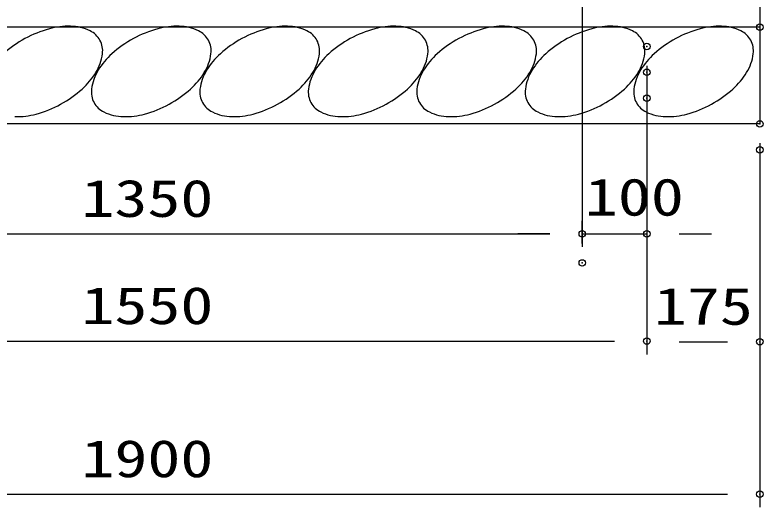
# Model space of a CAD drawing. Units: millimetres, scale not verified. Extents: x -5940 to 5940, y -4200 to 4200.
# Drawn here: x 702 to 1861, y -1767 to -1005 of the extents above; entities that cross this region are included whole.
import ezdxf
from ezdxf.enums import TextEntityAlignment as Align

# ---------------------------------------------------------------- set-up
doc = ezdxf.new("R2010")
doc.units = ezdxf.units.MM
doc.header["$LTSCALE"] = 20
doc.header["$PDMODE"] = 32
doc.header["$PDSIZE"] = 10
for name, color, linetype, lineweight in [('0-0_1', 7, 'Continuous', 25), ('0-2_0', 7, 'Continuous', 25), ('0-6_EXTCNT-L', 4, 'Continuous', 25)]:
    doc.layers.add(name, color=color, linetype=linetype, lineweight=lineweight)
doc.layers.add('0-3_DEFPOINTS', color=7, linetype='Continuous')
doc.styles.add('ＭＳ ゴシック', font='')
doc.styles.get('ＭＳ ゴシック').set_extended_font_data('MS Gothic')

msp = doc.modelspace()

# ---------------------------------------------------------------- linework, layer by layer
at = {"layer": '0-0_1'}
for p, q in [((1856, -973.91), (1856, -1173.91)), ((1856, -1023.91), (-44, -1023.91)), ((1856, -1173.91), (-44, -1173.91))]:
    msp.add_line(p, q, dxfattribs=at)
at = {"layer": '0-2_0', "color": 1}
for p, q in [((1581, -578.91), (1581, -1364.1)), ((1681, -1083.91), (1681, -1530.1)), ((1681, -1123.91), (1681, -1364.1)), ((1681, -1163.91), (1681, -1531.1)), ((1856, -1203.91), (1856, -1767.1)), ((1856, -1243.91), (1856, -1531.1)), ((1581, -1359.1), (1581, -1324.1))]:
    msp.add_line(p, q, dxfattribs=at)
at = {"layer": '0-2_0', "color": 2}
for p, q in [((281, -1344.1), (1531, -1344.1)), ((1531, -1344.1), (1481, -1344.1)), ((1581, -1344.1), (1681, -1344.1)), ((1731, -1344.1), (1781, -1344.1)), ((181, -1510.1), (1631, -1510.1)), ((1731, -1511.1), (1806, -1511.1)), ((6, -1747.1), (1806, -1747.1))]:
    msp.add_line(p, q, dxfattribs=at)
at = {"layer": '0-3_DEFPOINTS'}
for p in [(1856, -1023.91), (1681, -1053.91), (1681, -1093.91), (1681, -1133.91), (1856, -1173.91), (1856, -1173.91), (1856, -1213.91), (1581, -1344.1), (1681, -1344.1), (1581, -1389.1), (1681, -1510.1), (1856, -1511.1), (1856, -1747.1)]:
    msp.add_point(p, dxfattribs=at)
at = {"layer": '0-6_EXTCNT-L'}
for centre, radius, start, end in [((801.58, -1195.83), 175.38, 105.20457, 118.56194), ((785.93, -1138.22), 115.68, 88.7385, 105.20457), ((786.85, -1096.04), 73.49, 64.41276, 88.7385), ((803.72, -1060.82), 34.44, 28.56194, 64.41276), ((969.58, -1195.83), 175.38, 105.20457, 118.56194), ((953.93, -1138.22), 115.68, 88.7385, 105.20457), ((954.85, -1096.04), 73.49, 64.41276, 88.7385), ((971.72, -1060.82), 34.44, 28.56194, 64.41276), ((1137.58, -1195.83), 175.38, 105.20457, 118.56194), ((1121.93, -1138.22), 115.68, 88.7385, 105.20457), ((1122.85, -1096.04), 73.49, 64.41276, 88.7385), ((1139.72, -1060.82), 34.44, 28.56194, 64.41276), ((1305.58, -1195.83), 175.38, 105.20457, 118.56194), ((1289.93, -1138.22), 115.68, 88.7385, 105.20457), ((1290.85, -1096.04), 73.49, 64.41276, 88.7385), ((1307.72, -1060.82), 34.44, 28.56194, 64.41276), ((1473.58, -1195.83), 175.38, 105.20457, 118.56194), ((1457.93, -1138.22), 115.68, 88.7385, 105.20457), ((1458.85, -1096.04), 73.49, 64.41276, 88.7385), ((1475.72, -1060.82), 34.44, 28.56194, 64.41276), ((1641.58, -1195.83), 175.38, 105.20457, 118.56194), ((1625.93, -1138.22), 115.68, 88.7385, 105.20457), ((1626.85, -1096.04), 73.49, 64.41276, 88.7385), ((1643.72, -1060.82), 34.44, 28.56194, 64.41276), ((1809.58, -1195.83), 175.38, 105.20457, 118.56194), ((1793.93, -1138.22), 115.68, 88.7385, 105.20457), ((1794.85, -1096.04), 73.49, 64.41276, 88.7385), ((1811.72, -1060.82), 34.44, 28.56194, 64.41276), ((801.58, -1195.83), 175.38, 118.56194, 131.91931), ((969.58, -1195.83), 175.38, 118.56194, 131.91931), ((1137.58, -1195.83), 175.38, 118.56194, 131.91931), ((1305.58, -1195.83), 175.38, 118.56194, 131.91931), ((1473.58, -1195.83), 175.38, 118.56194, 131.91931), ((1641.58, -1195.83), 175.38, 118.56194, 131.91931), ((1809.58, -1195.83), 175.38, 118.56194, 131.91931), ((803.72, -1060.82), 34.44, 352.71112, 28.56194), ((971.72, -1060.82), 34.44, 352.71112, 28.56194), ((1139.72, -1060.82), 34.44, 352.71112, 28.56194), ((1307.72, -1060.82), 34.44, 352.71112, 28.56194), ((1475.72, -1060.82), 34.44, 352.71112, 28.56194), ((1643.72, -1060.82), 34.44, 352.71112, 28.56194), ((1811.72, -1060.82), 34.44, 352.71112, 28.56194), ((764.98, -1055.87), 73.49, 328.38539, 352.71112), ((929.7, -1151.41), 115.68, 131.91931, 148.38539), ((932.98, -1055.87), 73.49, 328.38539, 352.71112), ((1097.7, -1151.41), 115.68, 131.91931, 148.38539), ((1100.98, -1055.87), 73.49, 328.38539, 352.71112), ((1265.7, -1151.41), 115.68, 131.91931, 148.38539), ((1268.98, -1055.87), 73.49, 328.38539, 352.71112), ((1433.7, -1151.41), 115.68, 131.91931, 148.38539), ((1436.98, -1055.87), 73.49, 328.38539, 352.71112), ((1601.7, -1151.41), 115.68, 131.91931, 148.38539), ((1604.98, -1055.87), 73.49, 328.38539, 352.71112), ((1769.7, -1151.41), 115.68, 131.91931, 148.38539), ((1772.98, -1055.87), 73.49, 328.38539, 352.71112), ((729.06, -1033.75), 115.68, 311.91931, 328.38539), ((893.77, -1129.3), 73.49, 148.38539, 172.71112), ((897.06, -1033.75), 115.68, 311.91931, 328.38539), ((1061.77, -1129.3), 73.49, 148.38539, 172.71112), ((1065.06, -1033.75), 115.68, 311.91931, 328.38539), ((1229.77, -1129.3), 73.49, 148.38539, 172.71112), ((1233.06, -1033.75), 115.68, 311.91931, 328.38539), ((1397.77, -1129.3), 73.49, 148.38539, 172.71112), ((1401.06, -1033.75), 115.68, 311.91931, 328.38539), ((1565.77, -1129.3), 73.49, 148.38539, 172.71112), ((1569.06, -1033.75), 115.68, 311.91931, 328.38539), ((1733.77, -1129.3), 73.49, 148.38539, 172.71112), ((1737.06, -1033.75), 115.68, 311.91931, 328.38539), ((689.17, -989.33), 175.38, 298.56194, 311.91931), ((855.04, -1124.34), 34.44, 172.71112, 208.56194), ((857.17, -989.33), 175.38, 298.56194, 311.91931), ((1023.04, -1124.34), 34.44, 172.71112, 208.56194), ((1025.17, -989.33), 175.38, 298.56194, 311.91931), ((1191.04, -1124.34), 34.44, 172.71112, 208.56194), ((1193.17, -989.33), 175.38, 298.56194, 311.91931), ((1359.04, -1124.34), 34.44, 172.71112, 208.56194), ((1361.17, -989.33), 175.38, 298.56194, 311.91931), ((1527.04, -1124.34), 34.44, 172.71112, 208.56194), ((1529.17, -989.33), 175.38, 298.56194, 311.91931), ((1695.04, -1124.34), 34.44, 172.71112, 208.56194), ((1697.17, -989.33), 175.38, 298.56194, 311.91931), ((689.17, -989.33), 175.38, 285.20457, 298.56194), ((855.04, -1124.34), 34.44, 208.56194, 244.41276), ((857.17, -989.33), 175.38, 285.20457, 298.56194), ((1023.04, -1124.34), 34.44, 208.56194, 244.41276), ((1025.17, -989.33), 175.38, 285.20457, 298.56194), ((1191.04, -1124.34), 34.44, 208.56194, 244.41276), ((1193.17, -989.33), 175.38, 285.20457, 298.56194), ((1359.04, -1124.34), 34.44, 208.56194, 244.41276), ((1361.17, -989.33), 175.38, 285.20457, 298.56194), ((1527.04, -1124.34), 34.44, 208.56194, 244.41276), ((1529.17, -989.33), 175.38, 285.20457, 298.56194), ((1695.04, -1124.34), 34.44, 208.56194, 244.41276), ((1697.17, -989.33), 175.38, 285.20457, 298.56194), ((704.83, -1046.94), 115.68, 268.7385, 285.20457), ((871.9, -1089.12), 73.49, 244.41276, 268.7385), ((872.83, -1046.94), 115.68, 268.7385, 285.20457), ((1039.9, -1089.12), 73.49, 244.41276, 268.7385), ((1040.83, -1046.94), 115.68, 268.7385, 285.20457), ((1207.9, -1089.12), 73.49, 244.41276, 268.7385), ((1208.83, -1046.94), 115.68, 268.7385, 285.20457), ((1375.9, -1089.12), 73.49, 244.41276, 268.7385), ((1376.83, -1046.94), 115.68, 268.7385, 285.20457), ((1543.9, -1089.12), 73.49, 244.41276, 268.7385), ((1544.83, -1046.94), 115.68, 268.7385, 285.20457), ((1711.9, -1089.12), 73.49, 244.41276, 268.7385), ((1712.83, -1046.94), 115.68, 268.7385, 285.20457)]:
    msp.add_arc(centre, radius, start, end, dxfattribs=at)

# ---------------------------------------------------------------- texts
at = {"layer": '0-2_0', "color": 3, "style": 'ＭＳ ゴシック', "width": 1.3}
for s, p in [('1350', (805.22, -1335.2)), ('100', (1585.03, -1333.23)), ('1550', (805.22, -1501.2)), ('175', (1692, -1502.2)), ('1900', (805.22, -1738.2))]:
    msp.add_text(s, height=57.77, dxfattribs=at).set_placement(p, align=Align.BOTTOM_LEFT)

doc.saveas('drawing.dxf')
